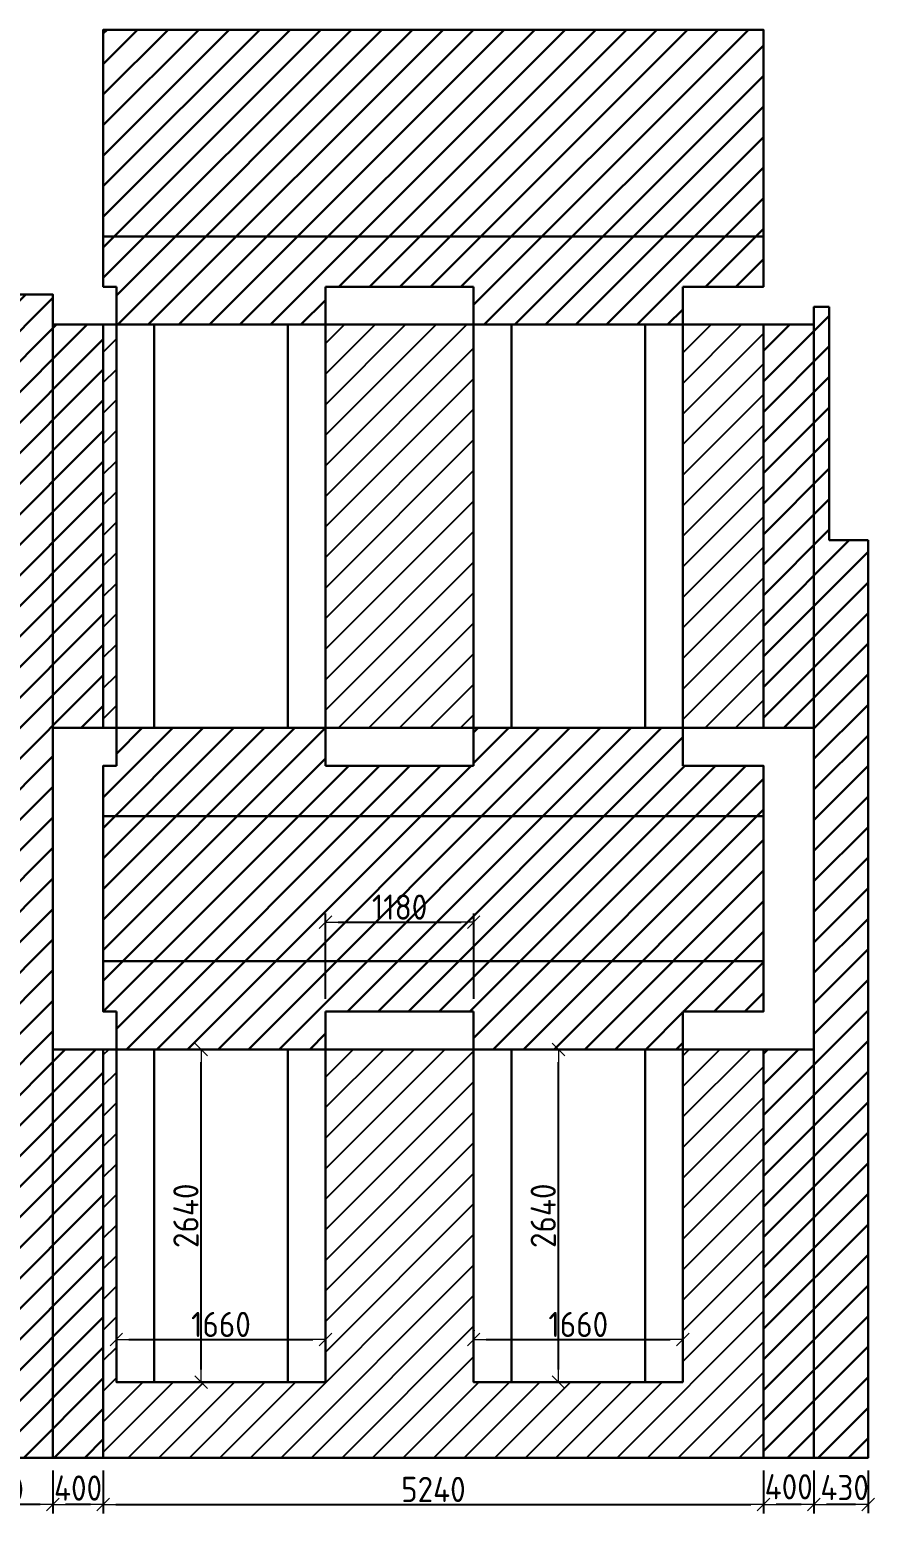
# Model space of a CAD drawing. Header units: millimetres. Extents: x 209 to 1046824, y -248937 to 510758.
# Drawn here: x 193727 to 200431, y -1274 to 10497 of the extents above; entities that cross this region are included whole.
import ezdxf

# ---------------------------------------------------------------- set-up
doc = ezdxf.new("R2010")
doc.units = ezdxf.units.MM
doc.layers.add('$AUDIT_BAD_LAYER1', color=7, linetype='Continuous')
doc.layers.add('ГВЛ', color=20, linetype='Continuous')
for name, color, linetype, lineweight in [('Основные линии', 7, 'Continuous', 30), ('Пластиковые уголки', 1, 'Continuous', 30), ('Размеры', 7, 'Continuous', 15)]:
    doc.layers.add(name, color=color, linetype=linetype, lineweight=lineweight)
doc.styles.add('СПДС', font='isocpeur.ttf', dxfattribs={"width": 0.9})
doc.dimstyles.new('Размера А3', dxfattribs={"dimtxt": 200, "dimasz": 100, "dimexe": 70, "dimexo": 100, "dimgap": 20, "dimtad": 1, "dimdec": 0, "dimrnd": 10, "dimzin": 0, "dimdsep": 46, "dimtxsty": 'СПДС', "dimblk": 'ARROWHEAD_6', "dimcen": 1, "dimclrd": 256, "dimclre": 256, "dimclrt": 256, "dimazin": 0, "dimtfac": 1, "dimtdec": 0, "dimtmove": 2, "dimatfit": 3, "dimfxl": 1, "dimtolj": 1, "dimtzin": 0, "dimarcsym": 0})

# ---------------------------------------------------------------- blocks, each defined once
blk = doc.blocks.new('ARROWHEAD_6')
at = {"color": 0, "linetype": 'Continuous'}
for p, q in [((0, 0), (-1, 0)), ((-0.5, -0.5), (0.5, 0.5))]:
    blk.add_line(p, q, dxfattribs=at)
blk = doc.blocks.new('*D152')
at = {"layer": 'Defpoints', "color": 0, "lineweight": 30, "transparency": 16777216}
for p in [(197251, 79), (198911, 105), (198911, 79)]:
    blk.add_point(p, dxfattribs=at)
at = {"layer": 'Размеры', "lineweight": -2, "transparency": 16777216}
for p, q in [((197251, 179), (197251, 175)), ((198911, 179), (198911, 175)), ((197351, 105), (198811, 105))]:
    blk.add_line(p, q, dxfattribs=at)
at = {"layer": 'Размеры', "lineweight": -2, "transparency": 16777216, "xscale": 100, "yscale": 100, "zscale": 100, "rotation": 180}
blk.add_blockref('ARROWHEAD_6', (197251, 105), dxfattribs=at)
at = {"layer": 'Размеры', "lineweight": -2, "transparency": 16777216, "xscale": 100, "yscale": 100, "zscale": 100}
blk.add_blockref('ARROWHEAD_6', (198911, 105), dxfattribs=at)
at = {"layer": 'Размеры', "lineweight": 15, "transparency": 16777216, "insert": (198081, 225), "char_height": 200, "attachment_point": 5, "style": 'СПДС'}
blk.add_mtext('\\A1;1660', dxfattribs=at)
blk = doc.blocks.new('*D153')
at = {"layer": 'Defpoints', "color": 0, "lineweight": 30, "transparency": 16777216}
for p in [(197724, 2407), (197923, 2407), (197724, -233)]:
    blk.add_point(p, dxfattribs=at)
at = {"layer": 'Размеры', "lineweight": -2, "transparency": 16777216}
for p, q in [((197824, 2407), (197993, 2407)), ((197923, -133), (197923, 2307)), ((197824, -233), (197993, -233))]:
    blk.add_line(p, q, dxfattribs=at)
at = {"layer": 'Размеры', "lineweight": -2, "transparency": 16777216, "xscale": 100, "yscale": 100, "zscale": 100}
for p, rotation in [((197923, 2407), 90), ((197923, -233), 270)]:
    blk.add_blockref('ARROWHEAD_6', p, dxfattribs=dict(at, rotation=rotation))
at = {"layer": 'Размеры', "lineweight": 15, "transparency": 16777216, "insert": (197803, 1087), "char_height": 200, "attachment_point": 5, "rotation": 90, "style": 'СПДС'}
blk.add_mtext('\\A1;2640', dxfattribs=at)
blk = doc.blocks.new('*D161')
at = {"layer": 'Defpoints', "color": 0, "lineweight": 30, "transparency": 16777216}
for p in [(197251, 79), (198911, 105), (198911, 79)]:
    blk.add_point(p, dxfattribs=at)
at = {"layer": 'Размеры', "lineweight": -2, "transparency": 16777216}
for p, q in [((197251, 179), (197251, 175)), ((198911, 179), (198911, 175)), ((197351, 105), (198811, 105))]:
    blk.add_line(p, q, dxfattribs=at)
at = {"layer": 'Размеры', "lineweight": -2, "transparency": 16777216, "xscale": 100, "yscale": 100, "zscale": 100, "rotation": 180}
blk.add_blockref('ARROWHEAD_6', (197251, 105), dxfattribs=at)
at = {"layer": 'Размеры', "lineweight": -2, "transparency": 16777216, "xscale": 100, "yscale": 100, "zscale": 100}
blk.add_blockref('ARROWHEAD_6', (198911, 105), dxfattribs=at)
at = {"layer": 'Размеры', "lineweight": 15, "transparency": 16777216, "insert": (198081, 225), "char_height": 200, "attachment_point": 5, "style": 'СПДС'}
blk.add_mtext('\\A1;1660', dxfattribs=at)
blk = doc.blocks.new('*D162')
at = {"layer": 'Defpoints', "color": 0, "lineweight": 30, "transparency": 16777216}
for p in [(197724, 2407), (197923, 2407), (197724, -233)]:
    blk.add_point(p, dxfattribs=at)
at = {"layer": 'Размеры', "lineweight": -2, "transparency": 16777216}
for p, q in [((197824, 2407), (197993, 2407)), ((197923, -133), (197923, 2307)), ((197824, -233), (197993, -233))]:
    blk.add_line(p, q, dxfattribs=at)
at = {"layer": 'Размеры', "lineweight": -2, "transparency": 16777216, "xscale": 100, "yscale": 100, "zscale": 100}
for p, rotation in [((197923, 2407), 90), ((197923, -233), 270)]:
    blk.add_blockref('ARROWHEAD_6', p, dxfattribs=dict(at, rotation=rotation))
at = {"layer": 'Размеры', "lineweight": 15, "transparency": 16777216, "insert": (197803, 1087), "char_height": 200, "attachment_point": 5, "rotation": 90, "style": 'СПДС'}
blk.add_mtext('\\A1;2640', dxfattribs=at)
blk = doc.blocks.new('*D163')
at = {"layer": 'Defpoints', "color": 0, "lineweight": 30, "transparency": 16777216}
for p in [(194415, 79), (196075, 105), (196075, 79)]:
    blk.add_point(p, dxfattribs=at)
at = {"layer": 'Размеры', "lineweight": -2, "transparency": 16777216}
for p, q in [((194415, 179), (194415, 175)), ((196075, 179), (196075, 175)), ((194515, 105), (195975, 105))]:
    blk.add_line(p, q, dxfattribs=at)
at = {"layer": 'Размеры', "lineweight": -2, "transparency": 16777216, "xscale": 100, "yscale": 100, "zscale": 100, "rotation": 180}
blk.add_blockref('ARROWHEAD_6', (194415, 105), dxfattribs=at)
at = {"layer": 'Размеры', "lineweight": -2, "transparency": 16777216, "xscale": 100, "yscale": 100, "zscale": 100}
blk.add_blockref('ARROWHEAD_6', (196075, 105), dxfattribs=at)
at = {"layer": 'Размеры', "lineweight": 15, "transparency": 16777216, "insert": (195245, 225), "char_height": 200, "attachment_point": 5, "style": 'СПДС'}
blk.add_mtext('\\A1;1660', dxfattribs=at)
blk = doc.blocks.new('*D164')
at = {"layer": 'Defpoints', "color": 0, "lineweight": 30, "transparency": 16777216}
for p in [(194889, 2407), (195087, 2407), (194889, -233)]:
    blk.add_point(p, dxfattribs=at)
at = {"layer": 'Размеры', "lineweight": -2, "transparency": 16777216}
for p, q in [((194989, 2407), (195157, 2407)), ((195087, -133), (195087, 2307)), ((194989, -233), (195157, -233))]:
    blk.add_line(p, q, dxfattribs=at)
at = {"layer": 'Размеры', "lineweight": -2, "transparency": 16777216, "xscale": 100, "yscale": 100, "zscale": 100}
for p, rotation in [((195087, 2407), 90), ((195087, -233), 270)]:
    blk.add_blockref('ARROWHEAD_6', p, dxfattribs=dict(at, rotation=rotation))
at = {"layer": 'Размеры', "lineweight": 15, "transparency": 16777216, "insert": (194967, 1087), "char_height": 200, "attachment_point": 5, "rotation": 90, "style": 'СПДС'}
blk.add_mtext('\\A1;2640', dxfattribs=at)
blk = doc.blocks.new('*D165')
at = {"layer": 'Defpoints', "color": 0, "lineweight": 30, "transparency": 16777216}
for p in [(194415, 79), (196075, 105), (196075, 79)]:
    blk.add_point(p, dxfattribs=at)
at = {"layer": 'Размеры', "lineweight": -2, "transparency": 16777216}
for p, q in [((194415, 179), (194415, 175)), ((196075, 179), (196075, 175)), ((194515, 105), (195975, 105))]:
    blk.add_line(p, q, dxfattribs=at)
at = {"layer": 'Размеры', "lineweight": -2, "transparency": 16777216, "xscale": 100, "yscale": 100, "zscale": 100, "rotation": 180}
blk.add_blockref('ARROWHEAD_6', (194415, 105), dxfattribs=at)
at = {"layer": 'Размеры', "lineweight": -2, "transparency": 16777216, "xscale": 100, "yscale": 100, "zscale": 100}
blk.add_blockref('ARROWHEAD_6', (196075, 105), dxfattribs=at)
at = {"layer": 'Размеры', "lineweight": 15, "transparency": 16777216, "insert": (195245, 225), "char_height": 200, "attachment_point": 5, "style": 'СПДС'}
blk.add_mtext('\\A1;1660', dxfattribs=at)
blk = doc.blocks.new('*D166')
at = {"layer": 'Defpoints', "color": 0, "lineweight": 30, "transparency": 16777216}
for p in [(194889, 2407), (195087, 2407), (194889, -233)]:
    blk.add_point(p, dxfattribs=at)
at = {"layer": 'Размеры', "lineweight": -2, "transparency": 16777216}
for p, q in [((194989, 2407), (195157, 2407)), ((195087, -133), (195087, 2307)), ((194989, -233), (195157, -233))]:
    blk.add_line(p, q, dxfattribs=at)
at = {"layer": 'Размеры', "lineweight": -2, "transparency": 16777216, "xscale": 100, "yscale": 100, "zscale": 100}
for p, rotation in [((195087, 2407), 90), ((195087, -233), 270)]:
    blk.add_blockref('ARROWHEAD_6', p, dxfattribs=dict(at, rotation=rotation))
at = {"layer": 'Размеры', "lineweight": 15, "transparency": 16777216, "insert": (194967, 1087), "char_height": 200, "attachment_point": 5, "rotation": 90, "style": 'СПДС'}
blk.add_mtext('\\A1;2640', dxfattribs=at)
blk = doc.blocks.new('*D217')
at = {"layer": 'Defpoints', "color": 0, "lineweight": 30, "transparency": 16777216}
for p in [(193061, -833), (193911, -833), (193061, -1204)]:
    blk.add_point(p, dxfattribs=at)
at = {"layer": 'Размеры', "lineweight": -2, "transparency": 16777216}
for p, q in [((193061, -933), (193061, -1274)), ((193911, -933), (193911, -1274)), ((193811, -1204), (193161, -1204))]:
    blk.add_line(p, q, dxfattribs=at)
at = {"layer": 'Размеры', "lineweight": -2, "transparency": 16777216, "xscale": 100, "yscale": 100, "zscale": 100, "rotation": 180}
blk.add_blockref('ARROWHEAD_6', (193061, -1204), dxfattribs=at)
at = {"layer": 'Размеры', "lineweight": -2, "transparency": 16777216, "xscale": 100, "yscale": 100, "zscale": 100}
blk.add_blockref('ARROWHEAD_6', (193911, -1204), dxfattribs=at)
at = {"layer": 'Размеры', "lineweight": 15, "transparency": 16777216, "insert": (193486, -1084), "char_height": 200, "attachment_point": 5, "style": 'СПДС'}
blk.add_mtext('\\A1;850', dxfattribs=at)
blk = doc.blocks.new('*D218')
at = {"layer": 'Defpoints', "color": 0, "lineweight": 30, "transparency": 16777216}
for p in [(193911, -833), (194311, -833), (193911, -1204)]:
    blk.add_point(p, dxfattribs=at)
at = {"layer": 'Размеры', "lineweight": -2, "transparency": 16777216}
for p, q in [((193911, -933), (193911, -1274)), ((194311, -933), (194311, -1274)), ((194211, -1204), (194011, -1204))]:
    blk.add_line(p, q, dxfattribs=at)
at = {"layer": 'Размеры', "lineweight": -2, "transparency": 16777216, "xscale": 100, "yscale": 100, "zscale": 100, "rotation": 180}
blk.add_blockref('ARROWHEAD_6', (193911, -1204), dxfattribs=at)
at = {"layer": 'Размеры', "lineweight": -2, "transparency": 16777216, "xscale": 100, "yscale": 100, "zscale": 100}
blk.add_blockref('ARROWHEAD_6', (194311, -1204), dxfattribs=at)
at = {"layer": 'Размеры', "lineweight": 15, "transparency": 16777216, "insert": (194111, -1073), "char_height": 200, "attachment_point": 5, "style": 'СПДС'}
blk.add_mtext('\\A1;400', dxfattribs=at)
blk = doc.blocks.new('*D219')
at = {"layer": 'Defpoints', "color": 0, "lineweight": 30, "transparency": 16777216}
for p in [(194311, -833), (199551, -833), (199551, -1204)]:
    blk.add_point(p, dxfattribs=at)
at = {"layer": 'Размеры', "lineweight": -2, "transparency": 16777216}
for p, q in [((194311, -933), (194311, -1274)), ((199551, -933), (199551, -1274)), ((194411, -1204), (199451, -1204))]:
    blk.add_line(p, q, dxfattribs=at)
at = {"layer": 'Размеры', "lineweight": -2, "transparency": 16777216, "xscale": 100, "yscale": 100, "zscale": 100, "rotation": 180}
blk.add_blockref('ARROWHEAD_6', (194311, -1204), dxfattribs=at)
at = {"layer": 'Размеры', "lineweight": -2, "transparency": 16777216, "xscale": 100, "yscale": 100, "zscale": 100}
blk.add_blockref('ARROWHEAD_6', (199551, -1204), dxfattribs=at)
at = {"layer": 'Размеры', "lineweight": 15, "transparency": 16777216, "insert": (196931, -1084), "char_height": 200, "attachment_point": 5, "style": 'СПДС'}
blk.add_mtext('\\A1;5240', dxfattribs=at)
blk = doc.blocks.new('*D220')
at = {"layer": 'Defpoints', "color": 0, "lineweight": 30, "transparency": 16777216}
for p in [(199551, -833), (199951, -833), (199551, -1204)]:
    blk.add_point(p, dxfattribs=at)
at = {"layer": 'Размеры', "lineweight": -2, "transparency": 16777216}
for p, q in [((199551, -933), (199551, -1274)), ((199951, -933), (199951, -1274)), ((199851, -1204), (199651, -1204))]:
    blk.add_line(p, q, dxfattribs=at)
at = {"layer": 'Размеры', "lineweight": -2, "transparency": 16777216, "xscale": 100, "yscale": 100, "zscale": 100, "rotation": 180}
blk.add_blockref('ARROWHEAD_6', (199551, -1204), dxfattribs=at)
at = {"layer": 'Размеры', "lineweight": -2, "transparency": 16777216, "xscale": 100, "yscale": 100, "zscale": 100}
blk.add_blockref('ARROWHEAD_6', (199951, -1204), dxfattribs=at)
at = {"layer": 'Размеры', "lineweight": 15, "transparency": 16777216, "insert": (199751, -1063), "char_height": 200, "attachment_point": 5, "style": 'СПДС'}
blk.add_mtext('\\A1;400', dxfattribs=at)
blk = doc.blocks.new('*D221')
at = {"layer": 'Defpoints', "color": 0, "lineweight": 30, "transparency": 16777216}
for p in [(199951, -833), (200381, -833), (199951, -1203)]:
    blk.add_point(p, dxfattribs=at)
at = {"layer": 'Размеры', "lineweight": -2, "transparency": 16777216}
for p, q in [((199951, -933), (199951, -1273)), ((200381, -933), (200381, -1273)), ((200281, -1203), (200051, -1203))]:
    blk.add_line(p, q, dxfattribs=at)
at = {"layer": 'Размеры', "lineweight": -2, "transparency": 16777216, "xscale": 100, "yscale": 100, "zscale": 100, "rotation": 180}
blk.add_blockref('ARROWHEAD_6', (199951, -1203), dxfattribs=at)
at = {"layer": 'Размеры', "lineweight": -2, "transparency": 16777216, "xscale": 100, "yscale": 100, "zscale": 100}
blk.add_blockref('ARROWHEAD_6', (200381, -1203), dxfattribs=at)
at = {"layer": 'Размеры', "lineweight": 15, "transparency": 16777216, "insert": (200195, -1069), "char_height": 200, "attachment_point": 5, "style": 'СПДС'}
blk.add_mtext('\\A1;430', dxfattribs=at)
blk = doc.blocks.new('*D231')
at = {"layer": 'Defpoints', "color": 0, "lineweight": 30, "transparency": 16777216}
for p in [(197251, 3416), (196075, 2707), (197251, 2707)]:
    blk.add_point(p, dxfattribs=at)
at = {"layer": 'Размеры', "lineweight": -2, "transparency": 16777216}
for p, q in [((196075, 2807), (196075, 3486)), ((196175, 3416), (197151, 3416)), ((197251, 2807), (197251, 3486))]:
    blk.add_line(p, q, dxfattribs=at)
at = {"layer": 'Размеры', "lineweight": -2, "transparency": 16777216, "xscale": 100, "yscale": 100, "zscale": 100, "rotation": 180}
blk.add_blockref('ARROWHEAD_6', (196075, 3416), dxfattribs=at)
at = {"layer": 'Размеры', "lineweight": -2, "transparency": 16777216, "xscale": 100, "yscale": 100, "zscale": 100}
blk.add_blockref('ARROWHEAD_6', (197251, 3416), dxfattribs=at)
at = {"layer": 'Размеры', "lineweight": 15, "transparency": 16777216, "insert": (196663, 3536), "char_height": 200, "attachment_point": 5, "style": 'СПДС'}
blk.add_mtext('\\A1;1180', dxfattribs=at)

msp = doc.modelspace()

# ---------------------------------------------------------------- hatches: boundary and pattern name
at = {"layer": '$AUDIT_BAD_LAYER1', "transparency": 33554559}
h = msp.add_hatch(dxfattribs=at)
h.set_pattern_fill('ANSI31', color=3, scale=54)
h.set_pattern_definition([(45, (167110.67, -832.78), (-121.2335, 121.2335), [])])
h.paths.add_polyline_path([(194310.7, -832.8), (194310.7, 2407.2), (194415.1, 2407.2), (194415.1, -232.8), (196075.1, -232.8), (196075.1, 2407.2), (197250.7, 2407.2), (197250.7, -232.8), (198910.7, -232.8), (198910.7, 2407.2), (199550.7, 2407.2), (199550.7, -832.8)])
h.paths.add_polyline_path([(187510.7, -832.8), (187510.7, 2407.2), (187730.7, 2407.2), (187730.7, -232.8), (189390.7, -232.8), (189390.7, 2407.2), (190440.7, 2407.2), (190440.7, -232.8), (192100.7, -232.8), (192100.7, 2407.2), (192660.7, 2407.2), (192660.7, -832.8)])
h.paths.add_polyline_path([(173920.7, -832.8), (173920.7, 2407.2), (174380.7, 2407.2), (174380.7, -232.8), (176040.7, -232.8), (176040.7, 2407.2), (177070.7, 2407.2), (177070.7, -232.8), (178730.7, -232.8), (178730.7, 2407.2), (179060.7, 2407.2), (179060.7, -832.8)])
h.paths.add_polyline_path([(180720.7, -832.8), (180720.7, 2407.2), (181060.7, 2407.2), (181060.7, -232.8), (182720.7, -232.8), (182720.7, 2407.2), (183750.7, 2407.2), (183750.7, -232.8), (185410.7, -232.8), (185410.7, 2407.2), (185860.7, 2407.2), (185860.7, -832.8)])
h.paths.add_polyline_path([(167110.7, -832.8), (167110.7, 2407.2), (167734.7, 2407.2), (167734.7, -232.8), (169394.7, -232.8), (169394.7, 2407.2), (170325.7, 2407.2), (170325.7, -232.8), (171985.7, -232.8), (171985.7, 2407.2), (172210.7, 2407.2), (172210.7, -832.8)])
h.paths.add_polyline_path([(196075.1, 4957.2), (197250.7, 4957.2), (197250.7, 8157.2), (196075.1, 8157.2)])
h.paths.add_polyline_path([(189390.7, 4957.2), (190440.7, 4957.2), (190440.7, 8157.2), (189390.7, 8157.2)])
h.paths.add_polyline_path([(182720.7, 4957.2), (183750.7, 4957.2), (183750.7, 8157.2), (182720.7, 8157.2)])
h.paths.add_polyline_path([(176040.7, 4957.2), (177070.7, 4957.2), (177070.7, 8157.2), (176040.7, 8157.2)])
h.paths.add_polyline_path([(169394.7, 4957.2), (170325.7, 4957.2), (170325.7, 8157.2), (169394.7, 8157.2)])
h.paths.add_polyline_path([(198910.7, 4957.2), (198910.7, 8157.2), (199550.7, 8157.2), (199550.7, 4957.2)])
h.paths.add_polyline_path([(167110.7, 4957.2), (167110.7, 8157.2), (167734.7, 8157.2), (167734.7, 4957.2)])
h.paths.add_polyline_path([(192100.7, 4957.2), (192100.7, 8157.2), (192660.7, 8157.2), (192660.7, 4957.2)])
h.paths.add_polyline_path([(173905.7, 4957.2), (173905.7, 8157.2), (174380.7, 8157.2), (174380.7, 4957.2)])
h.paths.add_polyline_path([(185410.7, 4957.2), (185410.7, 8157.2), (185860.7, 8157.2), (185860.7, 4955.1), (185410.7, 4955.1)])
h.paths.add_polyline_path([(180720.7, 4957.2), (180720.7, 8157.2), (181060.7, 8157.2), (181060.7, 4957.2)])
h.paths.add_polyline_path([(178730.7, 4957.2), (178730.7, 8157.2), (179060.7, 8157.2), (179060.7, 4957.2)])
h.paths.add_polyline_path([(171985.7, 4957.2), (171985.7, 8157.2), (172225.7, 8157.2), (172225.7, 4957.2)])
h.paths.add_polyline_path([(187510.7, 4957.2), (187510.7, 8155.1), (187730.7, 8155.1), (187730.7, 4957.2)])
h.paths.add_polyline_path([(194310.7, 4957.2), (194310.7, 8157.2), (194415.1, 8157.2), (194415.1, 4957.2)])
h.paths.add_polyline_path([(167045.8, 2838.6), (167045.8, 2275.8), (166745.8, 2275.8), (166745.8, 2838.6)], flags=9)
at = {"layer": 'ГВЛ', "lineweight": 30, "transparency": 33554559}
h = msp.add_hatch(dxfattribs=at)
h.set_pattern_fill('ANSI31', color=5, scale=54)
h.set_pattern_definition([(45, (166280.67, -832.78), (-121.23346, 121.23346), [])])
h.paths.add_polyline_path([(194310.7, 8857.2), (199550.7, 8857.2), (199550.7, 10497.2), (194310.7, 10497.2)])
h.paths.add_polyline_path([(187510.7, 8857.2), (192660.7, 8857.2), (192660.7, 10497.2), (187510.7, 10497.2)])
h.paths.add_polyline_path([(180720.7, 8857.2), (185860.7, 8857.2), (185860.7, 10497.2), (180720.7, 10497.2)])
h.paths.add_polyline_path([(173920.7, 8857.2), (179060.7, 8857.2), (179060.7, 10497.2), (173920.7, 10497.2)])
h.paths.add_polyline_path([(167110.7, 8857.2), (172210.7, 8857.2), (172210.7, 10497.2), (167110.7, 10497.2)])
h.paths.add_polyline_path([(172625.7, 3557.2), (172625.7, 6757.2), (172625.7, 8397.2), (173505.7, 8397.2), (173505.7, 6757.2), (173505.7, 3557.2), (173510.7, 3557.2), (173510.7, 2407.2), (173510.7, -832.8), (172630.7, -832.8), (172630.7, 2407.2), (172630.7, 3557.2)])
h.paths.add_polyline_path([(179460.7, -832.8), (179460.7, 2407.2), (179460.7, 3557.2), (179460.7, 8397.2), (180320.7, 8397.2), (180320.7, 3557.2), (180320.7, 2407.2), (180320.7, -832.8)])
h.paths.add_polyline_path([(193060.7, -832.8), (193060.7, 2407.2), (193060.7, 3557.2), (193060.7, 8397.2), (193910.7, 8397.2), (193910.7, 3557.2), (193910.7, 2407.2), (193910.7, -832.8)])
h.paths.add_polyline_path([(194310.7, 3107.2), (199550.7, 3107.2), (199550.7, 4257.2), (194310.7, 4257.2)])
h.paths.add_polyline_path([(187510.7, 3107.2), (192660.7, 3107.2), (192660.7, 4257.2), (187510.7, 4257.2)])
h.paths.add_polyline_path([(180720.7, 3107.2), (185860.7, 3107.2), (185860.7, 4257.2), (180720.7, 4257.2)])
h.paths.add_polyline_path([(173920.7, 3107.2), (179060.7, 3107.2), (179060.7, 4257.2), (173920.7, 4257.2)])
h.paths.add_polyline_path([(167110.7, 3107.2), (172210.7, 3107.2), (172210.7, 4257.2), (167110.7, 4257.2)])
h.paths.add_polyline_path([(186260.7, -832.8), (186260.7, 2407.2), (186260.7, 3557.2), (186260.7, 8397.2), (186749.3, 8397.2), (186749.3, -832.8)])
h.paths.add_polyline_path([(166280.7, -832.8), (166280.7, 6447.2), (166540.7, 6447.2), (166540.7, 8297.2), (166710.7, 8297.2), (166710.7, -832.8)])
h.paths.add_polyline_path([(199950.7, -832.8), (199950.7, 8297.2), (200072.9, 8297.2), (200072.9, 6447.2), (200380.7, 6447.2), (200380.7, -832.8)])
h.paths.add_polyline_path([(194310.7, 8457.2), (194310.7, 8857.2), (199550.7, 8857.2), (199550.7, 8457.2), (198910.7, 8457.2), (198910.7, 8157.2), (197250.7, 8157.2), (197250.7, 8457.2), (196075.1, 8457.2), (196075.1, 8157.2), (194415.1, 8157.2), (194415.1, 8457.2)])
h.paths.add_polyline_path([(194310.7, 2707.2), (194310.7, 3107.2), (199550.7, 3107.2), (199550.7, 2707.2), (198910.7, 2707.2), (198910.7, 2407.2), (197250.7, 2407.2), (197250.7, 2707.2), (196075.1, 2707.2), (196075.1, 2407.2), (194415.1, 2407.2), (194415.1, 2707.2)])
h.paths.add_polyline_path([(194310.7, 4257.2), (194310.7, 4657.2), (194415.1, 4657.2), (194415.1, 4957.2), (196075.1, 4957.2), (196075.1, 4657.2), (197250.7, 4657.2), (197250.7, 4957.2), (198910.7, 4957.2), (198910.7, 4657.2), (199550.7, 4657.2), (199550.7, 4257.2)])
h.paths.add_polyline_path([(187510.7, 2707.2), (187510.7, 3107.2), (192660.7, 3107.2), (192660.7, 2707.2), (192100.7, 2707.2), (192100.7, 2407.2), (190440.7, 2407.2), (190440.7, 2707.2), (189390.7, 2707.2), (189390.7, 2407.2), (187730.7, 2407.2), (187730.7, 2707.2)])
h.paths.add_polyline_path([(187510.7, 8457.2), (187510.7, 8857.2), (192660.7, 8857.2), (192660.7, 8457.2), (192100.7, 8457.2), (192100.7, 8157.2), (190440.7, 8157.2), (190440.7, 8457.2), (189390.7, 8457.2), (189390.7, 8157.2), (187730.7, 8157.2), (187730.7, 8457.2)])
h.paths.add_polyline_path([(187510.7, 4257.2), (187510.7, 4657.2), (187730.7, 4657.2), (187730.7, 4957.2), (189390.7, 4957.2), (189390.7, 4657.2), (190440.7, 4657.2), (190440.7, 4957.2), (192100.7, 4957.2), (192100.7, 4657.2), (192660.7, 4657.2), (192660.7, 4257.2)])
h.paths.add_polyline_path([(180720.7, 2707.2), (180720.7, 3107.2), (185860.7, 3107.2), (185860.7, 2707.2), (185410.7, 2707.2), (185410.7, 2407.2), (183750.7, 2407.2), (183750.7, 2707.2), (182720.7, 2707.2), (182720.7, 2407.2), (181060.7, 2407.2), (181060.7, 2707.2)])
h.paths.add_polyline_path([(180720.7, 4257.2), (180720.7, 4657.2), (181060.7, 4657.2), (181060.7, 4957.2), (182720.7, 4957.2), (182720.7, 4657.2), (183750.7, 4657.2), (183750.7, 4957.2), (185410.7, 4957.2), (185410.7, 4657.2), (185860.7, 4657.2), (185860.7, 4257.2)])
h.paths.add_polyline_path([(180720.7, 8457.2), (180720.7, 8857.2), (185860.7, 8857.2), (185860.7, 8457.2), (185410.7, 8457.2), (185410.7, 8157.2), (183750.7, 8157.2), (183750.7, 8457.2), (182720.7, 8457.2), (182720.7, 8157.2), (181060.7, 8157.2), (181060.7, 8457.2)])
h.paths.add_polyline_path([(173920.7, 2707.2), (173920.7, 3107.2), (179060.7, 3107.2), (179060.7, 2707.2), (178730.7, 2707.2), (178730.7, 2407.2), (177070.7, 2407.2), (177070.7, 2707.2), (176040.7, 2707.2), (176040.7, 2407.2), (174380.7, 2407.2), (174380.7, 2707.2)])
h.paths.add_polyline_path([(173920.7, 4257.2), (173920.7, 4657.2), (174380.7, 4657.2), (174380.7, 4957.2), (176040.7, 4957.2), (176040.7, 4657.2), (177070.7, 4657.2), (177070.7, 4957.2), (178730.7, 4957.2), (178730.7, 4657.2), (179060.7, 4657.2), (179060.7, 4257.2)])
h.paths.add_polyline_path([(173920.7, 8457.2), (173920.7, 8857.2), (179060.7, 8857.2), (179060.7, 8457.2), (178730.7, 8457.2), (178730.7, 8157.2), (177070.7, 8157.2), (177070.7, 8457.2), (176040.7, 8457.2), (176040.7, 8157.2), (174380.7, 8157.2), (174380.7, 8457.2)])
h.paths.add_polyline_path([(167110.7, 4257.2), (167110.7, 4657.2), (167734.7, 4657.2), (167734.7, 4957.2), (169394.7, 4957.2), (169394.7, 4657.2), (170325.7, 4657.2), (170325.7, 4957.2), (171985.7, 4957.2), (171985.7, 4657.2), (172210.7, 4657.2), (172210.7, 4257.2)])
h.paths.add_polyline_path([(167110.7, 8457.2), (167110.7, 8857.2), (172210.7, 8857.2), (172210.7, 8457.2), (171985.7, 8457.2), (171985.7, 8157.2), (170325.7, 8157.2), (170325.7, 8457.2), (169394.7, 8457.2), (169394.7, 8157.2), (167734.7, 8157.2), (167734.7, 8457.2)])
h.paths.add_polyline_path([(167110.7, 2707.2), (167110.7, 3107.2), (172210.7, 3107.2), (172210.7, 2707.2), (171985.7, 2707.2), (171985.7, 2407.2), (170325.7, 2407.2), (170325.7, 2707.2), (169394.7, 2707.2), (169394.7, 2407.2), (167734.7, 2407.2), (167734.7, 2707.2)])
h.paths.add_polyline_path([(186749.3, 8397.2), (187110.7, 8397.2), (187110.7, 3557.2), (187110.7, 2407.2), (187110.7, -832.8), (186749.3, -832.8)])
h.paths.add_polyline_path([(172210.7, -832.8), (172210.7, 2407.2), (172630.7, 2407.2), (172630.7, -832.8)])
h.paths.add_polyline_path([(173510.7, -832.8), (173510.7, 2407.2), (173920.7, 2407.2), (173920.7, -832.8)])
h.paths.add_polyline_path([(185860.7, -832.8), (185860.7, 2407.2), (186260.7, 2407.2), (186260.7, -832.8)])
h.paths.add_polyline_path([(187110.7, -832.8), (187110.7, 2407.2), (187510.7, 2407.2), (187510.7, -832.8)])
h.paths.add_polyline_path([(180320.7, -832.8), (180320.7, 2407.2), (180720.7, 2407.2), (180720.7, -832.8)])
h.paths.add_polyline_path([(192660.7, -832.8), (192660.7, 2407.2), (193060.7, 2407.2), (193060.7, -832.8)])
h.paths.add_polyline_path([(199550.7, -832.8), (199550.7, 2407.2), (199950.7, 2407.2), (199950.7, -832.8)])
h.paths.add_polyline_path([(166710.7, -832.8), (166710.7, 2407.2), (167110.7, 2407.2), (167110.7, -832.8)])
h.paths.add_polyline_path([(193910.7, -832.8), (193910.7, 2407.2), (194310.7, 2407.2), (194310.7, -832.8)])
h.paths.add_polyline_path([(179060.7, -832.8), (179060.7, 2407.2), (179460.7, 2407.2), (179460.7, -832.8)])
h.paths.add_polyline_path([(185860.7, 4955.1), (185860.7, 8155.1), (186260.7, 8155.1), (186260.7, 4955.1)])
h.paths.add_polyline_path([(187110.7, 8155.1), (187510.7, 8155.1), (187510.7, 4955.1), (187110.7, 4955.1)])
h.paths.add_polyline_path([(193910.7, 8157.2), (194310.7, 8157.2), (194310.7, 4957.2), (193910.7, 4957.2)])
h.paths.add_polyline_path([(172225.7, 4957.2), (172225.7, 8157.2), (172625.7, 8157.2), (172625.7, 6757.2), (172625.7, 4957.2)])
h.paths.add_polyline_path([(180320.7, 8157.2), (180720.7, 8157.2), (180720.7, 4957.2), (180320.7, 4957.2)])
h.paths.add_polyline_path([(192660.7, 4957.2), (192660.7, 8157.2), (193060.7, 8157.2), (193060.7, 4957.2)])
h.paths.add_polyline_path([(179060.7, 4957.2), (179060.7, 8157.2), (179460.7, 8157.2), (179460.7, 4957.2)])
h.paths.add_polyline_path([(173505.7, 8157.2), (173905.7, 8157.2), (173905.7, 4957.2), (173510.7, 4957.2), (173510.7, 6757.2), (173505.7, 6757.2)])
h.paths.add_polyline_path([(166710.7, 4957.2), (166710.7, 8157.2), (167110.7, 8157.2), (167110.7, 4957.2)])
h.paths.add_polyline_path([(199550.7, 4957.2), (199550.7, 8157.2), (199950.7, 8157.2), (199950.7, 4957.2)])

# ---------------------------------------------------------------- linework, layer by layer
at = {"layer": 'Основные линии'}
for p, q in [((199950.7, 8297.2), (199950.7, -832.8)), ((194415.1, 4957.2), (194415.1, 8157.2)), ((194415.1, 8157.2), (194415.1, 4957.2)), ((194715.1, 4957.2), (194715.1, 8157.2)), ((195775.1, 8157.2), (195775.1, 4957.2)), ((196075.1, 8157.2), (196075.1, 4957.2)), ((196075.1, 4957.2), (196075.1, 8157.2)), ((197250.7, 4957.2), (197250.7, 8157.2)), ((197250.7, 8157.2), (197250.7, 4957.2)), ((197550.7, 4957.2), (197550.7, 8157.2)), ((198610.7, 8157.2), (198610.7, 4957.2)), ((198910.7, 8157.2), (198910.7, 4957.2)), ((198910.7, 4957.2), (198910.7, 8157.2)), ((200380.7, 6447.2), (200380.7, -832.8)), ((196075.1, 4957.2), (194415.1, 4957.2)), ((194415.1, 4957.2), (194715.1, 4957.2)), ((195775.1, 4957.2), (196075.1, 4957.2)), ((198910.7, 4957.2), (197250.7, 4957.2)), ((197250.7, 4957.2), (197550.7, 4957.2)), ((198610.7, 4957.2), (198910.7, 4957.2)), ((193910.7, -832.8), (193060.7, -832.8)), ((193910.7, -832.8), (194310.7, -832.8)), ((199550.7, -832.8), (194310.7, -832.8)), ((199950.7, -832.8), (199550.7, -832.8)), ((200380.7, -832.8), (199950.7, -832.8))]:
    msp.add_line(p, q, dxfattribs=at)
for points in [[(199550.7, 8857.2), (194310.7, 8857.2), (194310.7, 10497.2), (199550.7, 10497.2)], [(194310.7, 8157.2), (193910.7, 8157.2), (193910.7, 4957.2), (194310.7, 4957.2)], [(194310.7, 8157.2), (194415.1, 8157.2), (194415.1, 4957.2), (194310.7, 4957.2)], [(196075.1, 8157.2), (197250.7, 8157.2), (197250.7, 4957.2), (196075.1, 4957.2)], [(199550.7, 8157.2), (198910.7, 8157.2), (198910.7, 4957.2), (199550.7, 4957.2)], [(199550.7, 8157.2), (199950.7, 8157.2), (199950.7, 4957.2), (199550.7, 4957.2)], [(199550.7, 3107.2), (194310.7, 3107.2), (194310.7, 4257.2), (199550.7, 4257.2)], [(194310.7, 2407.2), (193910.7, 2407.2), (193910.7, -832.8), (194310.7, -832.8)], [(194310.7, 2407.2), (199550.7, 2407.2), (199550.7, -832.8), (194310.7, -832.8)], [(196075.1, -232.8), (194415.1, -232.8), (194415.1, 2407.2), (196075.1, 2407.2)], [(194415.1, -232.8), (194715.1, -232.8), (194715.1, 2407.2), (194415.1, 2407.2)], [(195775.1, -232.8), (196075.1, -232.8), (196075.1, 2407.2), (195775.1, 2407.2)], [(198910.7, -232.8), (197250.7, -232.8), (197250.7, 2407.2), (198910.7, 2407.2)], [(197250.7, -232.8), (197550.7, -232.8), (197550.7, 2407.2), (197250.7, 2407.2)], [(198610.7, -232.8), (198910.7, -232.8), (198910.7, 2407.2), (198610.7, 2407.2)], [(199950.7, -832.8), (199550.7, -832.8), (199550.7, 2407.2), (199950.7, 2407.2)]]:
    msp.add_lwpolyline(points, close=True, dxfattribs=at)
for points in [[(194415.1, 8457.2), (194310.7, 8457.2), (194310.7, 8857.2), (199550.7, 8857.2), (199550.7, 8457.2), (198910.7, 8457.2)], [(193060.7, 3557.2), (193060.7, 8397.2), (193910.7, 8397.2), (193910.7, 3557.2)], [(194415.1, 8457.2), (194415.1, 8157.2), (196075.1, 8157.2), (196075.1, 8457.2)], [(197250.7, 8457.2), (196075.1, 8457.2)], [(197250.7, 8457.2), (197250.7, 8157.2), (198910.7, 8157.2), (198910.7, 8457.2)], [(200380.7, 6447.2), (200380.7, -832.8), (199950.7, -832.8), (199950.7, 8297.2), (200072.9, 8297.2)], [(200072.9, 8297.2), (200072.9, 6447.2), (200380.7, 6447.2)], [(194415.1, 4657.2), (194415.1, 4957.2), (196075.1, 4957.2), (196075.1, 4657.2)], [(197250.7, 4657.2), (197250.7, 4957.2), (198910.7, 4957.2), (198910.7, 4657.2)], [(194415.1, 4657.2), (194310.7, 4657.2), (194310.7, 4257.2), (199550.7, 4257.2), (199550.7, 4657.2), (198910.7, 4657.2)], [(197250.7, 4657.2), (196075.1, 4657.2)], [(193910.7, 2407.2), (193910.7, 3557.2)], [(194415.1, 2707.2), (194310.7, 2707.2), (194310.7, 3107.2), (199550.7, 3107.2), (199550.7, 2707.2), (198910.7, 2707.2)], [(194415.1, 2707.2), (194415.1, 2407.2), (196075.1, 2407.2), (196075.1, 2707.2)], [(197250.7, 2707.2), (196075.1, 2707.2)], [(197250.7, 2707.2), (197250.7, 2407.2), (198910.7, 2407.2), (198910.7, 2707.2)]]:
    msp.add_lwpolyline(points, dxfattribs=at)
at = {"layer": 'Пластиковые уголки'}
for points in [[(194310.7, 8857.2), (199550.7, 8857.2)], [(194415.1, 4957.2), (194415.1, 8157.2)], [(196075.1, 4957.2), (196075.1, 8157.2)], [(197250.7, 4957.2), (197250.7, 8157.2)], [(198910.7, 4957.2), (198910.7, 8157.2)], [(193910.7, 3557.2), (193910.7, 6757.2)], [(199950.7, 3557.2), (199950.7, 6757.2)], [(194310.7, 4257.2), (199550.7, 4257.2)], [(194310.7, 3107.2), (199550.7, 3107.2)], [(193910.7, 2407.2), (193910.7, -832.8)], [(194415.1, -232.8), (194415.1, 2407.2)], [(196075.1, -232.8), (196075.1, 2407.2)], [(197250.7, -232.8), (197250.7, 2407.2)], [(198910.7, -232.8), (198910.7, 2407.2)], [(199950.7, 2407.2), (199950.7, -832.8)]]:
    msp.add_lwpolyline(points, dxfattribs=at)

# ---------------------------------------------------------------- dimensions: what is measured, and where the dimension line sits
at = {"layer": 'Размеры', "lineweight": 15}
for base, p1, p2, picture, middle in [((197250.7, 3416.4), (196075.1, 2707.2), (197250.7, 2707.2), '*D231', (196662.9, 3536.4)), ((196075.1, 104.9), (194415.1, 79.3), (196075.1, 79.3), '*D163', (195245.1, 224.9)), ((196075.1, 104.9), (194415.1, 79.3), (196075.1, 79.3), '*D165', (195245.1, 224.9)), ((198910.7, 104.9), (197250.7, 79.3), (198910.7, 79.3), '*D152', (198080.7, 224.9)), ((198910.7, 104.9), (197250.7, 79.3), (198910.7, 79.3), '*D161', (198080.7, 224.9)), ((193060.7, -1203.6), (193910.7, -832.8), (193060.7, -832.8), '*D217', (193485.7, -1083.6)), ((199550.7, -1203.6), (194310.7, -832.8), (199550.7, -832.8), '*D219', (196930.7, -1083.6))]:
    dim = msp.add_linear_dim(base=base, p1=p1, p2=p2, dimstyle='Размера А3', dxfattribs=at)
    dim.commit()
    dim.dimension.update_dxf_attribs({"geometry": picture, "text_midpoint": middle})
for base, p1, p2, picture, middle in [((195087, 2407.2), (194888.7, -232.8), (194888.7, 2407.2), '*D164', (194967, 1087.2)), ((195087, 2407.2), (194888.7, -232.8), (194888.7, 2407.2), '*D166', (194967, 1087.2)), ((197922.6, 2407.2), (197724.2, -232.8), (197724.2, 2407.2), '*D153', (197802.6, 1087.2)), ((197922.6, 2407.2), (197724.2, -232.8), (197724.2, 2407.2), '*D162', (197802.6, 1087.2))]:
    dim = msp.add_linear_dim(base=base, p1=p1, p2=p2, angle=90, dimstyle='Размера А3', dxfattribs=at)
    dim.commit()
    dim.dimension.update_dxf_attribs({"geometry": picture, "text_midpoint": middle})
for base, p1, p2, picture, middle in [((193910.7, -1203.6), (194310.7, -832.8), (193910.7, -832.8), '*D218', (194110.7, -1073)), ((199550.7, -1203.6), (199950.7, -832.8), (199550.7, -832.8), '*D220', (199750.7, -1063.3)), ((199950.7, -1203.2), (200380.7, -832.8), (199950.7, -832.8), '*D221', (200195.5, -1068.8))]:
    dim = msp.add_linear_dim(base=base, p1=p1, p2=p2, dimstyle='Размера А3', dxfattribs=at)
    dim.commit()
    dim.dimension.update_dxf_attribs({"geometry": picture, "text_midpoint": middle, "dimtype": 160})

doc.saveas('drawing.dxf')
